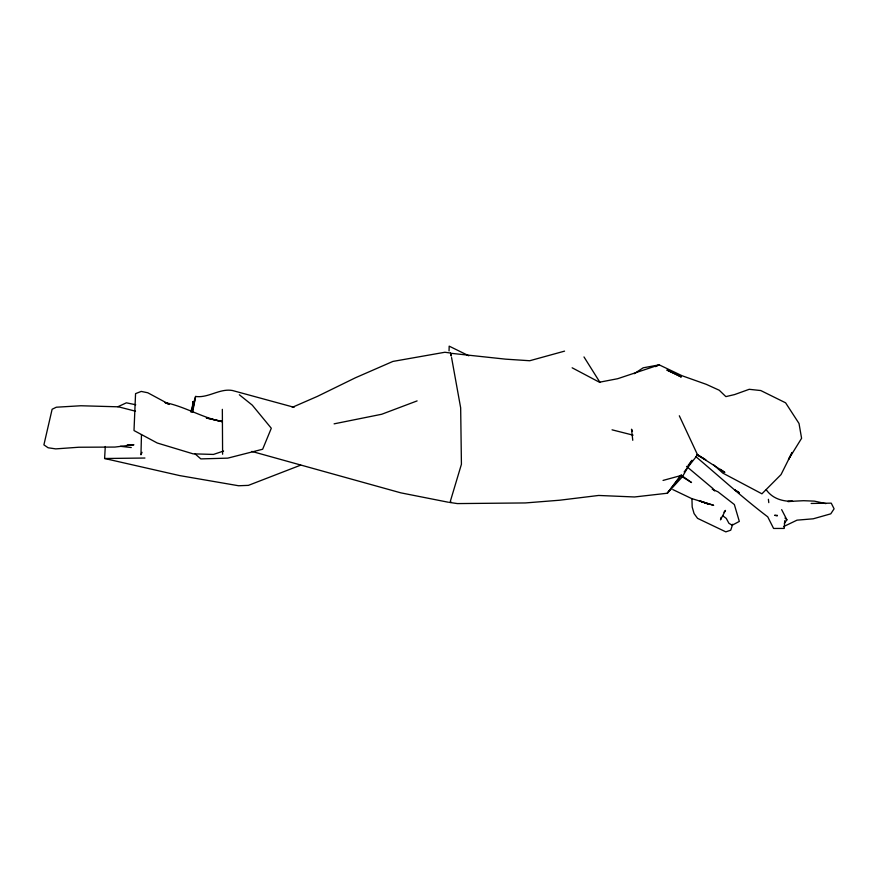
<?xml version="1.0" encoding="UTF-8"?>
<svg xmlns="http://www.w3.org/2000/svg" width="878" height="878" viewBox="0 0 878 878"><rect width="100%" height="100%" fill="white"/><g stroke="black" fill="none" stroke-linecap="round" stroke-linejoin="round"><path stroke-width="1.32" d="M141.468 434.643L140.963 454.771L142.038 452.313M449.053 350.915L449.174 346.141L468.852 355.809M192.589 409.62L192.82 401.597L192.106 412.243M300.682 465.142L248.397 485.369L238.586 485.753L179.672 475.591L104.603 458.503L105.283 446.496M784.778 520.654L784.219 528.435L773.595 528.457L767.734 516.835C742.942 498.078 719.587 476.6 695.617 456.461M192.589 412.287L195.607 396.45C208.24 398.305 219.665 388.208 232.407 390.501L294.097 407.304M192.139 412.221L195.607 396.45L190.724 411.936M721.068 517.405L720.498 519.853L725.491 510.403L723.955 512.225M688.001 465.592L691.974 460.27L682.327 476.831L667.291 493.238L634.509 496.97L598.664 495.455L559.659 500.219L525.329 502.94L457.416 503.588L449.986 502.49L461.422 464.275L460.665 407.864L451.577 357.587M732.68 524.276L730.737 530.191L725.821 531.859L697.571 518.36L694.081 513.597L692.182 507.012L691.941 498.902M680.834 475.163L667.291 493.238L681.602 475.13M784.328 523.277L786.918 519.831L781.65 509.635M684.127 471.936L697.582 454.892L679.309 415.777M634.212 373.71L643.168 367.816L659.202 364.864L682.14 375.773L706.285 384.344L719.258 390.249L725.865 396.615L734.557 394.584L749.219 389.305L760.765 390.545L785.601 402.815L799.013 423.47L801.592 438.298L788.488 459.479L792.088 452.51L781.036 474.592L761.917 493.809L722.792 473.077L713.759 464.967M449.986 502.49L450.985 501.909M655.526 366.631L659.202 364.864L617.717 378.703L599.422 382.226L572.149 367.794M783.527 526.635L797.005 520.16L813.226 518.799L830.764 513.839L834.1 508.812L831.246 503.149L811.151 503.467M117.882 406.744L126.377 402.826L135.739 404.758M292.297 407.326L317.419 396.373L355.294 377.836L392.894 361.429L444.894 352.254L450.315 353M417.105 400.906L381.732 414.251L334.101 423.844M223.594 451.04L213.453 454.431L193.083 453.838L157.272 443.017L134.005 430.56L135.563 393.64L141.226 391.423L147.789 392.773L168.883 404.143M564.565 351.134L529.719 360.737L505.618 359.157L450.568 353.252L451.193 355.842L450.568 353.252M663.044 480.431L681.438 475.404L691.524 482.538L682.327 476.831L681.438 475.404M104.603 458.503L144.936 458.031M127.277 444.828L133.906 444.784L114.908 447.067L78.757 447.242L55.731 448.888L48.125 447.769L43.9 444.861L52.12 409.258L56.313 407.216L80.853 405.757L118.508 406.821L135.508 411.211M777.37 515.342L774.615 515.276L777.206 515.979M120.418 446.309L131.261 447.539M448.504 502.271L400.796 492.843L251.81 451.413M825.891 503.599L814.367 501.129L803.546 500.701L787.807 501.503L792.625 501.327C782.232 501.492 772.388 498.517 766.264 489.781M222.068 421.407L206.319 417.972L222.222 421.659C202.324 417.796 184.907 406.503 164.987 402.552L169.147 404.462M612.054 429.825L633.071 435.148M712.223 489.222L717.974 491.812L734.348 504.532L739.32 521.422L732.197 525.209L728.938 523.31L726.26 518.382L722.572 515.638M672.767 489.551L691.612 498.55L713.649 505.333L699.217 500.822L708.535 504.137L699.799 500.899M697.088 454.87L706.077 460.105M697.143 454.453L704.979 459.249M739.166 492.569L734.623 489.781L739.177 492.799M697.066 454.595L724.844 472.419L720.465 469.368M239.343 394.76L252.271 405.142L271.302 428.255L262.654 449.24L227.764 458.14L200.842 458.898L194.872 453.706M686.563 466.405L712.914 488.53L714.571 490.923M784.976 518.053L786.918 519.831M583.991 356.94L600.014 382.457M632.478 431.317L631.523 429.232L632.764 440.295M768.393 499.308L768.788 502.633M222.343 409.346L222.606 454.244M676.005 374.247L666.863 370.033L681.273 377.024L676.005 374.247"/></g></svg>
